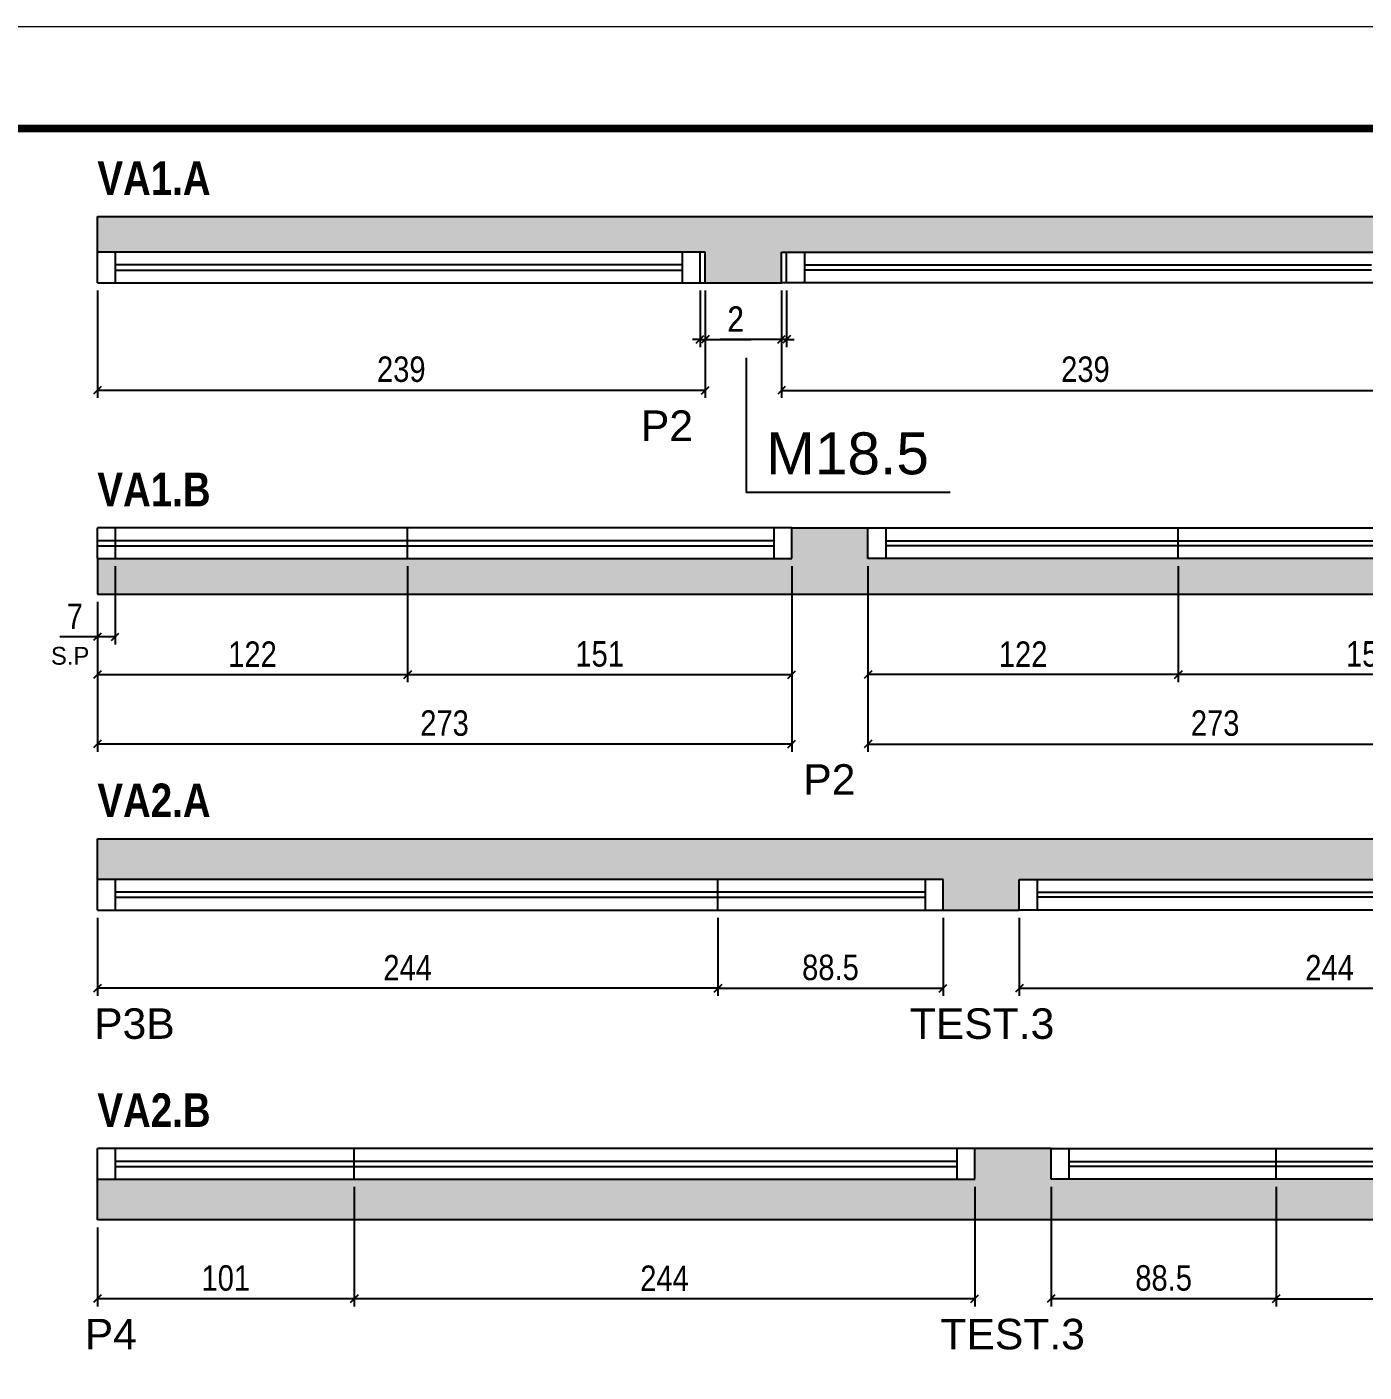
# Model space of a CAD drawing. Extents: x 3330 to 22105, y 1197 to 30204.
# Drawn here: x 5378 to 5904, y 18947 to 19476 of the extents above; entities that cross this region are included whole.
import ezdxf

# ---------------------------------------------------------------- set-up
doc = ezdxf.new("R2010")
doc.units = 0
doc.linetypes.add('DASHED', pattern=[0.75, 0.5, -0.25])
doc.linetypes.add('HIDDEN', pattern=[0.375, 0.25, -0.125])
for name, color, linetype in [('5', 5, 'Continuous'), ('COTA', 241, 'Continuous'), ('NOMENCLATURA', 7, 'Continuous'), ('Painéis', 200, 'Continuous'), ('SARR_2.2x7', 40, 'Continuous'), ('SARR_EDITAR', 141, 'Continuous'), ('texto', 7, 'Continuous')]:
    doc.layers.add(name, color=color, linetype=linetype)
doc.layers.add('Folhas', color=255, linetype='Continuous', lineweight=9)
doc.layers.add('SARRAFO DE PRESSAO', color=251, linetype='DASHED', lineweight=9)
doc.styles.add('COTA TECNICA', font='techl___.ttf', dxfattribs={"height": 10})
doc.styles.add('ROMAS860', font='ROMAS860.SHX')
doc.styles.get("Standard").update_dxf_attribs({"font": 'arial.ttf'})
doc.styles.add('TECNICA', font='techb___.ttf', dxfattribs={"height": 10})
doc.dimstyles.new('PAINEL', dxfattribs={"dimtxt": 10, "dimasz": 3, "dimexe": 3, "dimexo": 3, "dimgap": 3, "dimtad": 1, "dimdec": 1, "dimzin": 12, "dimdsep": 46, "dimtxsty": 'COTA TECNICA', "dimblk1": 'OBLIQUE', "dimblk2": 'OBLIQUE', "dimsah": 1, "dimcen": 0.9, "dimclrd": 4, "dimclre": 4, "dimclrt": 240, "dimadec": 1, "dimazin": 3, "dimtfac": 1, "dimtdec": 1, "dimtmove": 0, "dimatfit": 3, "dimfxl": 1, "dimtolj": 1, "dimtzin": 12, "dimarcsym": 0})

# ---------------------------------------------------------------- blocks, each defined once
blk = doc.blocks.new('9999999999')
at = {"layer": 'Folhas'}
blk.add_lwpolyline([(98138.98, 34190.21), (99623.98, 34190.21), (99623.98, 35240.21), (98138.98, 35240.21)], close=True, dxfattribs=at)
at = {"layer": 'Folhas', "color": 30, "const_width": 3}
blk.add_lwpolyline([(98213.98, 34230.21), (99583.98, 34230.21), (99583.98, 35200.21), (98213.98, 35200.21)], close=True, dxfattribs=at)
blk = doc.blocks.new('_Oblique')
at = {"color": 0, "linetype": 'ByBlock', "lineweight": -2}
blk.add_line((-0.5, -0.5), (0.5, 0.5), dxfattribs=at)
blk = doc.blocks.new('*D2888')
at = {"layer": 'COTA', "color": 4, "linetype": 'ByBlock', "lineweight": -2, "transparency": 16777216}
for p, q in [((5405.57, 19372.35), (5405.57, 19330.07)), ((5644.57, 19372.35), (5644.57, 19330.07)), ((5644.57, 19333.07), (5405.57, 19333.07))]:
    blk.add_line(p, q, dxfattribs=at)
at = {"layer": 'Defpoints', "color": 0, "linetype": 'ByBlock', "transparency": 16777216}
for p in [(5405.57, 19375.35), (5644.57, 19375.35), (5405.57, 19333.07)]:
    blk.add_point(p, dxfattribs=at)
at = {"layer": 'COTA', "color": 4, "linetype": 'ByBlock', "lineweight": -2, "transparency": 16777216, "xscale": 3, "yscale": 3, "zscale": 3, "rotation": 180}
blk.add_blockref('_Oblique', (5405.57, 19333.07), dxfattribs=at)
at = {"layer": 'COTA', "color": 4, "linetype": 'ByBlock', "lineweight": -2, "transparency": 16777216, "xscale": 3, "yscale": 3, "zscale": 3}
blk.add_blockref('_Oblique', (5644.57, 19333.07), dxfattribs=at)
at = {"layer": 'COTA', "color": 240, "linetype": 'ByBlock', "transparency": 16777216, "insert": (5525.07, 19341.32), "char_height": 10, "attachment_point": 5, "style": 'COTA TECNICA'}
blk.add_mtext('\\A1;239', dxfattribs=at)
blk = doc.blocks.new('*D2889')
at = {"layer": 'COTA', "color": 4, "linetype": 'ByBlock', "lineweight": -2, "transparency": 16777216}
for p, q in [((5674.57, 19372.35), (5674.57, 19330.07)), ((5913.57, 19372.35), (5913.57, 19330.07)), ((5674.57, 19333.07), (5913.57, 19333.07))]:
    blk.add_line(p, q, dxfattribs=at)
at = {"layer": 'Defpoints', "color": 0, "linetype": 'ByBlock', "transparency": 16777216}
for p in [(5674.57, 19375.35), (5913.57, 19375.35), (5913.57, 19333.07)]:
    blk.add_point(p, dxfattribs=at)
at = {"layer": 'COTA', "color": 4, "linetype": 'ByBlock', "lineweight": -2, "transparency": 16777216, "xscale": 3, "yscale": 3, "zscale": 3, "rotation": 180}
blk.add_blockref('_Oblique', (5674.57, 19333.07), dxfattribs=at)
at = {"layer": 'COTA', "color": 4, "linetype": 'ByBlock', "lineweight": -2, "transparency": 16777216, "xscale": 3, "yscale": 3, "zscale": 3}
blk.add_blockref('_Oblique', (5913.57, 19333.07), dxfattribs=at)
at = {"layer": 'COTA', "color": 240, "linetype": 'ByBlock', "transparency": 16777216, "insert": (5794.07, 19341.32), "char_height": 10, "attachment_point": 5, "style": 'COTA TECNICA'}
blk.add_mtext('\\A1;239', dxfattribs=at)
blk = doc.blocks.new('*D2893')
at = {"layer": 'COTA', "color": 4, "linetype": 'ByBlock', "lineweight": -2, "transparency": 16777216}
for p, q in [((5678.57, 19263.97), (5678.57, 19190.99)), ((5405.57, 19249.97), (5405.57, 19190.99)), ((5678.57, 19193.99), (5405.57, 19193.99))]:
    blk.add_line(p, q, dxfattribs=at)
at = {"layer": 'Defpoints', "color": 0, "linetype": 'ByBlock', "transparency": 16777216}
for p in [(5678.57, 19266.97), (5405.57, 19252.97), (5405.57, 19193.99)]:
    blk.add_point(p, dxfattribs=at)
at = {"layer": 'COTA', "color": 4, "linetype": 'ByBlock', "lineweight": -2, "transparency": 16777216, "xscale": 3, "yscale": 3, "zscale": 3, "rotation": 180}
blk.add_blockref('_Oblique', (5405.57, 19193.99), dxfattribs=at)
at = {"layer": 'COTA', "color": 4, "linetype": 'ByBlock', "lineweight": -2, "transparency": 16777216, "xscale": 3, "yscale": 3, "zscale": 3}
blk.add_blockref('_Oblique', (5678.57, 19193.99), dxfattribs=at)
at = {"layer": 'COTA', "color": 240, "linetype": 'ByBlock', "transparency": 16777216, "insert": (5542.07, 19202.21), "char_height": 10, "attachment_point": 5, "style": 'COTA TECNICA'}
blk.add_mtext('\\A1;273', dxfattribs=at)
blk = doc.blocks.new('*D2894')
at = {"layer": 'COTA', "color": 4, "linetype": 'ByBlock', "lineweight": -2, "transparency": 16777216}
for p, q in [((5708.57, 19263.97), (5708.57, 19190.99)), ((5981.57, 19249.97), (5981.57, 19190.99)), ((5708.57, 19193.99), (5981.57, 19193.99))]:
    blk.add_line(p, q, dxfattribs=at)
at = {"layer": 'Defpoints', "color": 0, "linetype": 'ByBlock', "transparency": 16777216}
for p in [(5708.57, 19266.97), (5981.57, 19252.97), (5981.57, 19193.99)]:
    blk.add_point(p, dxfattribs=at)
at = {"layer": 'COTA', "color": 4, "linetype": 'ByBlock', "lineweight": -2, "transparency": 16777216, "xscale": 3, "yscale": 3, "zscale": 3, "rotation": 180}
blk.add_blockref('_Oblique', (5708.57, 19193.99), dxfattribs=at)
at = {"layer": 'COTA', "color": 4, "linetype": 'ByBlock', "lineweight": -2, "transparency": 16777216, "xscale": 3, "yscale": 3, "zscale": 3}
blk.add_blockref('_Oblique', (5981.57, 19193.99), dxfattribs=at)
at = {"layer": 'COTA', "color": 240, "linetype": 'ByBlock', "transparency": 16777216, "insert": (5845.07, 19202.21), "char_height": 10, "attachment_point": 5, "style": 'COTA TECNICA'}
blk.add_mtext('\\A1;273', dxfattribs=at)
blk = doc.blocks.new('*D2895')
at = {"layer": 'COTA', "color": 4, "linetype": 'ByBlock', "lineweight": -2, "transparency": 16777216}
for p, q in [((5527.57, 19263.97), (5527.57, 19218.3)), ((5405.57, 19249.97), (5405.57, 19218.3)), ((5405.57, 19221.3), (5527.57, 19221.3))]:
    blk.add_line(p, q, dxfattribs=at)
at = {"layer": 'Defpoints', "color": 0, "linetype": 'ByBlock', "transparency": 16777216}
for p in [(5527.57, 19266.97), (5405.57, 19252.97), (5527.57, 19221.3)]:
    blk.add_point(p, dxfattribs=at)
at = {"layer": 'COTA', "color": 4, "linetype": 'ByBlock', "lineweight": -2, "transparency": 16777216, "xscale": 3, "yscale": 3, "zscale": 3, "rotation": 180}
blk.add_blockref('_Oblique', (5405.57, 19221.3), dxfattribs=at)
at = {"layer": 'COTA', "color": 4, "linetype": 'ByBlock', "lineweight": -2, "transparency": 16777216, "xscale": 3, "yscale": 3, "zscale": 3}
blk.add_blockref('_Oblique', (5527.57, 19221.3), dxfattribs=at)
at = {"layer": 'COTA', "color": 240, "linetype": 'ByBlock', "transparency": 16777216, "insert": (5466.57, 19229.36), "char_height": 10, "attachment_point": 5, "style": 'COTA TECNICA'}
blk.add_mtext('\\A1;122', dxfattribs=at)
blk = doc.blocks.new('*D2896')
at = {"layer": 'COTA', "color": 4, "linetype": 'ByBlock', "lineweight": -2, "transparency": 16777216}
for p, q in [((5527.57, 19263.97), (5527.57, 19218.3)), ((5678.57, 19263.97), (5678.57, 19218.3)), ((5527.57, 19221.3), (5678.57, 19221.3))]:
    blk.add_line(p, q, dxfattribs=at)
at = {"layer": 'Defpoints', "color": 0, "linetype": 'ByBlock', "transparency": 16777216}
for p in [(5527.57, 19266.97), (5678.57, 19266.97), (5678.57, 19221.3)]:
    blk.add_point(p, dxfattribs=at)
at = {"layer": 'COTA', "color": 4, "linetype": 'ByBlock', "lineweight": -2, "transparency": 16777216, "xscale": 3, "yscale": 3, "zscale": 3, "rotation": 180}
blk.add_blockref('_Oblique', (5527.57, 19221.3), dxfattribs=at)
at = {"layer": 'COTA', "color": 4, "linetype": 'ByBlock', "lineweight": -2, "transparency": 16777216, "xscale": 3, "yscale": 3, "zscale": 3}
blk.add_blockref('_Oblique', (5678.57, 19221.3), dxfattribs=at)
at = {"layer": 'COTA', "color": 240, "linetype": 'ByBlock', "transparency": 16777216, "insert": (5603.07, 19229.41), "char_height": 10, "attachment_point": 5, "style": 'COTA TECNICA'}
blk.add_mtext('\\A1;151', dxfattribs=at)
blk = doc.blocks.new('*D2897')
at = {"layer": 'COTA', "color": 4, "linetype": 'ByBlock', "lineweight": -2, "transparency": 16777216}
for p, q in [((5830.57, 19263.97), (5830.57, 19218.3)), ((5981.57, 19249.97), (5981.57, 19218.3)), ((5981.57, 19221.3), (5830.57, 19221.3))]:
    blk.add_line(p, q, dxfattribs=at)
at = {"layer": 'Defpoints', "color": 0, "linetype": 'ByBlock', "transparency": 16777216}
for p in [(5830.57, 19266.97), (5981.57, 19252.97), (5830.57, 19221.3)]:
    blk.add_point(p, dxfattribs=at)
at = {"layer": 'COTA', "color": 4, "linetype": 'ByBlock', "lineweight": -2, "transparency": 16777216, "xscale": 3, "yscale": 3, "zscale": 3, "rotation": 180}
blk.add_blockref('_Oblique', (5830.57, 19221.3), dxfattribs=at)
at = {"layer": 'COTA', "color": 4, "linetype": 'ByBlock', "lineweight": -2, "transparency": 16777216, "xscale": 3, "yscale": 3, "zscale": 3}
blk.add_blockref('_Oblique', (5981.57, 19221.3), dxfattribs=at)
at = {"layer": 'COTA', "color": 240, "linetype": 'ByBlock', "transparency": 16777216, "insert": (5906.07, 19229.41), "char_height": 10, "attachment_point": 5, "style": 'COTA TECNICA'}
blk.add_mtext('\\A1;151', dxfattribs=at)
blk = doc.blocks.new('*D2898')
at = {"layer": 'COTA', "color": 4, "linetype": 'ByBlock', "lineweight": -2, "transparency": 16777216}
for p, q in [((5708.57, 19263.97), (5708.57, 19218.3)), ((5830.57, 19263.97), (5830.57, 19218.3)), ((5830.57, 19221.3), (5708.57, 19221.3))]:
    blk.add_line(p, q, dxfattribs=at)
at = {"layer": 'Defpoints', "color": 0, "linetype": 'ByBlock', "transparency": 16777216}
for p in [(5708.57, 19266.97), (5830.57, 19266.97), (5708.57, 19221.3)]:
    blk.add_point(p, dxfattribs=at)
at = {"layer": 'COTA', "color": 4, "linetype": 'ByBlock', "lineweight": -2, "transparency": 16777216, "xscale": 3, "yscale": 3, "zscale": 3, "rotation": 180}
blk.add_blockref('_Oblique', (5708.57, 19221.3), dxfattribs=at)
at = {"layer": 'COTA', "color": 4, "linetype": 'ByBlock', "lineweight": -2, "transparency": 16777216, "xscale": 3, "yscale": 3, "zscale": 3}
blk.add_blockref('_Oblique', (5830.57, 19221.3), dxfattribs=at)
at = {"layer": 'COTA', "color": 240, "linetype": 'ByBlock', "transparency": 16777216, "insert": (5769.57, 19229.36), "char_height": 10, "attachment_point": 5, "style": 'COTA TECNICA'}
blk.add_mtext('\\A1;122', dxfattribs=at)
blk = doc.blocks.new('*D2903')
at = {"layer": 'COTA', "color": 4, "linetype": 'ByBlock', "lineweight": -2, "transparency": 16777216}
for p, q in [((5412.57, 19263.97), (5412.57, 19233.17)), ((5405.57, 19249.97), (5405.57, 19233.17)), ((5405.57, 19236.17), (5390.84, 19236.17)), ((5412.57, 19236.17), (5405.57, 19236.17))]:
    blk.add_line(p, q, dxfattribs=at)
at = {"layer": 'Defpoints', "color": 0, "linetype": 'ByBlock', "transparency": 16777216}
for p in [(5412.57, 19266.97), (5405.57, 19252.97), (5405.57, 19236.17)]:
    blk.add_point(p, dxfattribs=at)
at = {"layer": 'COTA', "color": 4, "linetype": 'ByBlock', "lineweight": -2, "transparency": 16777216, "xscale": 3, "yscale": 3, "zscale": 3, "rotation": 180}
blk.add_blockref('_Oblique', (5405.57, 19236.17), dxfattribs=at)
at = {"layer": 'COTA', "color": 4, "linetype": 'ByBlock', "lineweight": -2, "transparency": 16777216, "xscale": 3, "yscale": 3, "zscale": 3}
blk.add_blockref('_Oblique', (5412.57, 19236.17), dxfattribs=at)
at = {"layer": 'COTA', "color": 240, "linetype": 'ByBlock', "transparency": 16777216, "insert": (5396.7, 19244.24), "char_height": 10, "attachment_point": 5, "style": 'COTA TECNICA'}
blk.add_mtext('\\A1;7', dxfattribs=at)
blk = doc.blocks.new('*D2937')
at = {"layer": 'COTA', "color": 4, "linetype": 'ByBlock', "lineweight": -2, "transparency": 16777216}
for p, q in [((5405.57, 19125.77), (5405.57, 19095.03)), ((5649.57, 19125.77), (5649.57, 19095.03)), ((5649.57, 19098.03), (5405.57, 19098.03))]:
    blk.add_line(p, q, dxfattribs=at)
at = {"layer": 'Defpoints', "color": 0, "linetype": 'ByBlock', "transparency": 16777216}
for p in [(5405.57, 19128.77), (5649.57, 19128.77), (5405.57, 19098.03)]:
    blk.add_point(p, dxfattribs=at)
at = {"layer": 'COTA', "color": 4, "linetype": 'ByBlock', "lineweight": -2, "transparency": 16777216, "xscale": 3, "yscale": 3, "zscale": 3, "rotation": 180}
blk.add_blockref('_Oblique', (5405.57, 19098.03), dxfattribs=at)
at = {"layer": 'COTA', "color": 4, "linetype": 'ByBlock', "lineweight": -2, "transparency": 16777216, "xscale": 3, "yscale": 3, "zscale": 3}
blk.add_blockref('_Oblique', (5649.57, 19098.03), dxfattribs=at)
at = {"layer": 'COTA', "color": 240, "linetype": 'ByBlock', "transparency": 16777216, "insert": (5527.57, 19106.1), "char_height": 10, "attachment_point": 5, "style": 'COTA TECNICA'}
blk.add_mtext('\\A1;244', dxfattribs=at)
blk = doc.blocks.new('*D2938')
at = {"layer": 'COTA', "color": 4, "linetype": 'ByBlock', "lineweight": -2, "transparency": 16777216}
for p, q in [((5768.07, 19125.77), (5768.07, 19095.03)), ((6012.07, 19125.77), (6012.07, 19095.03)), ((5768.07, 19098.03), (6012.07, 19098.03))]:
    blk.add_line(p, q, dxfattribs=at)
at = {"layer": 'Defpoints', "color": 0, "linetype": 'ByBlock', "transparency": 16777216}
for p in [(5768.07, 19128.77), (6012.07, 19128.77), (6012.07, 19098.03)]:
    blk.add_point(p, dxfattribs=at)
at = {"layer": 'COTA', "color": 4, "linetype": 'ByBlock', "lineweight": -2, "transparency": 16777216, "xscale": 3, "yscale": 3, "zscale": 3, "rotation": 180}
blk.add_blockref('_Oblique', (5768.07, 19098.03), dxfattribs=at)
at = {"layer": 'COTA', "color": 4, "linetype": 'ByBlock', "lineweight": -2, "transparency": 16777216, "xscale": 3, "yscale": 3, "zscale": 3}
blk.add_blockref('_Oblique', (6012.07, 19098.03), dxfattribs=at)
at = {"layer": 'COTA', "color": 240, "linetype": 'ByBlock', "transparency": 16777216, "insert": (5890.07, 19106.1), "char_height": 10, "attachment_point": 5, "style": 'COTA TECNICA'}
blk.add_mtext('\\A1;244', dxfattribs=at)
blk = doc.blocks.new('*D2942')
at = {"layer": 'COTA', "color": 4, "linetype": 'ByBlock', "lineweight": -2, "transparency": 16777216}
for p, q in [((5649.57, 19125.77), (5649.57, 19095.03)), ((5738.07, 19125.77), (5738.07, 19095.03)), ((5649.57, 19098.03), (5738.07, 19098.03))]:
    blk.add_line(p, q, dxfattribs=at)
at = {"layer": 'Defpoints', "color": 0, "linetype": 'ByBlock', "transparency": 16777216}
for p in [(5649.57, 19128.77), (5738.07, 19128.77), (5738.07, 19098.03)]:
    blk.add_point(p, dxfattribs=at)
at = {"layer": 'COTA', "color": 4, "linetype": 'ByBlock', "lineweight": -2, "transparency": 16777216, "xscale": 3, "yscale": 3, "zscale": 3, "rotation": 180}
blk.add_blockref('_Oblique', (5649.57, 19098.03), dxfattribs=at)
at = {"layer": 'COTA', "color": 4, "linetype": 'ByBlock', "lineweight": -2, "transparency": 16777216, "xscale": 3, "yscale": 3, "zscale": 3}
blk.add_blockref('_Oblique', (5738.07, 19098.03), dxfattribs=at)
at = {"layer": 'COTA', "color": 240, "linetype": 'ByBlock', "transparency": 16777216, "insert": (5693.82, 19106.16), "char_height": 10, "attachment_point": 5, "style": 'COTA TECNICA'}
blk.add_mtext('\\A1;88.5', dxfattribs=at)
blk = doc.blocks.new('*D2944')
at = {"layer": 'COTA', "color": 4, "linetype": 'ByBlock', "lineweight": -2, "transparency": 16777216}
for p, q in [((5869.07, 19019.98), (5869.07, 18972.96)), ((6113.07, 19003.98), (6113.07, 18972.96)), ((5869.07, 18975.96), (6113.07, 18975.96))]:
    blk.add_line(p, q, dxfattribs=at)
at = {"layer": 'Defpoints', "color": 0, "linetype": 'ByBlock', "transparency": 16777216}
for p in [(5869.07, 19022.98), (6113.07, 19006.98), (6113.07, 18975.96)]:
    blk.add_point(p, dxfattribs=at)
at = {"layer": 'COTA', "color": 4, "linetype": 'ByBlock', "lineweight": -2, "transparency": 16777216, "xscale": 3, "yscale": 3, "zscale": 3, "rotation": 180}
blk.add_blockref('_Oblique', (5869.07, 18975.96), dxfattribs=at)
at = {"layer": 'COTA', "color": 4, "linetype": 'ByBlock', "lineweight": -2, "transparency": 16777216, "xscale": 3, "yscale": 3, "zscale": 3}
blk.add_blockref('_Oblique', (6113.07, 18975.96), dxfattribs=at)
at = {"layer": 'COTA', "color": 240, "linetype": 'ByBlock', "transparency": 16777216, "insert": (5991.07, 18984.03), "char_height": 10, "attachment_point": 5, "style": 'COTA TECNICA'}
blk.add_mtext('\\A1;244', dxfattribs=at)
blk = doc.blocks.new('*D2945')
at = {"layer": 'COTA', "color": 4, "linetype": 'ByBlock', "lineweight": -2, "transparency": 16777216}
for p, q in [((5506.57, 19019.98), (5506.57, 18972.96)), ((5750.57, 19019.98), (5750.57, 18972.96)), ((5750.57, 18975.96), (5506.57, 18975.96))]:
    blk.add_line(p, q, dxfattribs=at)
at = {"layer": 'Defpoints', "color": 0, "linetype": 'ByBlock', "transparency": 16777216}
for p in [(5506.57, 19022.98), (5750.57, 19022.98), (5506.57, 18975.96)]:
    blk.add_point(p, dxfattribs=at)
at = {"layer": 'COTA', "color": 4, "linetype": 'ByBlock', "lineweight": -2, "transparency": 16777216, "xscale": 3, "yscale": 3, "zscale": 3, "rotation": 180}
blk.add_blockref('_Oblique', (5506.57, 18975.96), dxfattribs=at)
at = {"layer": 'COTA', "color": 4, "linetype": 'ByBlock', "lineweight": -2, "transparency": 16777216, "xscale": 3, "yscale": 3, "zscale": 3}
blk.add_blockref('_Oblique', (5750.57, 18975.96), dxfattribs=at)
at = {"layer": 'COTA', "color": 240, "linetype": 'ByBlock', "transparency": 16777216, "insert": (5628.57, 18984.03), "char_height": 10, "attachment_point": 5, "style": 'COTA TECNICA'}
blk.add_mtext('\\A1;244', dxfattribs=at)
blk = doc.blocks.new('*D2946')
at = {"layer": 'COTA', "color": 4, "linetype": 'ByBlock', "lineweight": -2, "transparency": 16777216}
for p, q in [((5780.57, 19019.98), (5780.57, 18972.96)), ((5869.07, 19019.98), (5869.07, 18972.96)), ((5869.07, 18975.96), (5780.57, 18975.96))]:
    blk.add_line(p, q, dxfattribs=at)
at = {"layer": 'Defpoints', "color": 0, "linetype": 'ByBlock', "transparency": 16777216}
for p in [(5780.57, 19022.98), (5869.07, 19022.98), (5780.57, 18975.96)]:
    blk.add_point(p, dxfattribs=at)
at = {"layer": 'COTA', "color": 4, "linetype": 'ByBlock', "lineweight": -2, "transparency": 16777216, "xscale": 3, "yscale": 3, "zscale": 3, "rotation": 180}
blk.add_blockref('_Oblique', (5780.57, 18975.96), dxfattribs=at)
at = {"layer": 'COTA', "color": 4, "linetype": 'ByBlock', "lineweight": -2, "transparency": 16777216, "xscale": 3, "yscale": 3, "zscale": 3}
blk.add_blockref('_Oblique', (5869.07, 18975.96), dxfattribs=at)
at = {"layer": 'COTA', "color": 240, "linetype": 'ByBlock', "transparency": 16777216, "insert": (5824.82, 18984.09), "char_height": 10, "attachment_point": 5, "style": 'COTA TECNICA'}
blk.add_mtext('\\A1;88.5', dxfattribs=at)
blk = doc.blocks.new('*D2947')
at = {"layer": 'COTA', "color": 4, "linetype": 'ByBlock', "lineweight": -2, "transparency": 16777216}
for p, q in [((5506.57, 19019.98), (5506.57, 18972.96)), ((5405.57, 19003.98), (5405.57, 18972.96)), ((5506.57, 18975.96), (5405.57, 18975.96))]:
    blk.add_line(p, q, dxfattribs=at)
at = {"layer": 'Defpoints', "color": 0, "linetype": 'ByBlock', "transparency": 16777216}
for p in [(5506.57, 19022.98), (5405.57, 19006.98), (5405.57, 18975.96)]:
    blk.add_point(p, dxfattribs=at)
at = {"layer": 'COTA', "color": 4, "linetype": 'ByBlock', "lineweight": -2, "transparency": 16777216, "xscale": 3, "yscale": 3, "zscale": 3, "rotation": 180}
blk.add_blockref('_Oblique', (5405.57, 18975.96), dxfattribs=at)
at = {"layer": 'COTA', "color": 4, "linetype": 'ByBlock', "lineweight": -2, "transparency": 16777216, "xscale": 3, "yscale": 3, "zscale": 3}
blk.add_blockref('_Oblique', (5506.57, 18975.96), dxfattribs=at)
at = {"layer": 'COTA', "color": 240, "linetype": 'ByBlock', "transparency": 16777216, "insert": (5456.07, 18984.06), "char_height": 10, "attachment_point": 5, "style": 'COTA TECNICA'}
blk.add_mtext('\\A1;101', dxfattribs=at)
blk = doc.blocks.new('*D2975')
at = {"layer": 'COTA', "color": 4, "linetype": 'ByBlock', "lineweight": -2, "transparency": 16777216}
for p, q in [((5642.57, 19372.35), (5642.57, 19350.08)), ((5644.57, 19372.35), (5644.57, 19350.08)), ((5642.57, 19353.08), (5639.57, 19353.08)), ((5642.57, 19353.08), (5644.57, 19353.08)), ((5644.57, 19353.08), (5662.68, 19353.08))]:
    blk.add_line(p, q, dxfattribs=at)
at = {"layer": 'Defpoints', "color": 0, "linetype": 'ByBlock', "transparency": 16777216}
for p in [(5642.57, 19375.35), (5644.57, 19375.35), (5644.57, 19353.08)]:
    blk.add_point(p, dxfattribs=at)
at = {"layer": 'COTA', "color": 4, "linetype": 'ByBlock', "lineweight": -2, "transparency": 16777216, "xscale": 3, "yscale": 3, "zscale": 3}
blk.add_blockref('_Oblique', (5642.57, 19353.08), dxfattribs=at)
at = {"layer": 'COTA', "color": 4, "linetype": 'ByBlock', "lineweight": -2, "transparency": 16777216, "xscale": 3, "yscale": 3, "zscale": 3, "rotation": 180}
blk.add_blockref('_Oblique', (5644.57, 19353.08), dxfattribs=at)
at = {"layer": 'COTA', "color": 240, "linetype": 'ByBlock', "transparency": 16777216, "insert": (5656.62, 19361.08), "char_height": 10, "attachment_point": 5, "style": 'COTA TECNICA'}
blk.add_mtext('\\A1;2', dxfattribs=at)
blk = doc.blocks.new('*D2976')
at = {"layer": 'COTA', "color": 4, "linetype": 'ByBlock', "lineweight": -2, "transparency": 16777216}
for p, q in [((5674.57, 19372.35), (5674.57, 19350.08)), ((5676.57, 19372.35), (5676.57, 19350.08)), ((5674.57, 19353.08), (5650.4, 19353.08)), ((5676.57, 19353.08), (5674.57, 19353.08)), ((5676.57, 19353.08), (5679.57, 19353.08))]:
    blk.add_line(p, q, dxfattribs=at)
at = {"layer": 'Defpoints', "color": 0, "linetype": 'ByBlock', "transparency": 16777216}
for p in [(5674.57, 19375.35), (5676.57, 19375.35), (5674.57, 19353.08)]:
    blk.add_point(p, dxfattribs=at)
at = {"layer": 'COTA', "color": 4, "linetype": 'ByBlock', "lineweight": -2, "transparency": 16777216, "xscale": 3, "yscale": 3, "zscale": 3}
blk.add_blockref('_Oblique', (5674.57, 19353.08), dxfattribs=at)
at = {"layer": 'COTA', "color": 4, "linetype": 'ByBlock', "lineweight": -2, "transparency": 16777216, "xscale": 3, "yscale": 3, "zscale": 3, "rotation": 180}
blk.add_blockref('_Oblique', (5676.57, 19353.08), dxfattribs=at)
at = {"layer": 'COTA', "color": 240, "linetype": 'ByBlock', "transparency": 16777216, "insert": (5656.46, 19361.08), "char_height": 10, "attachment_point": 5, "style": 'COTA TECNICA'}
blk.add_mtext('\\A1;2', dxfattribs=at)

msp = doc.modelspace()

# ---------------------------------------------------------------- hatches: boundary and pattern name
at = {"layer": 'COTA', "linetype": 'ByBlock'}
h = msp.add_hatch(dxfattribs=at)
h.set_pattern_fill('AR-CONC', color=256, scale=0.03)
h.set_pattern_definition([(50, (-124110.2733, -5395.6505), (5.46554007, -0.47817257), [0.5715, -6.2865]), (355, (-124110.273, -5395.6505), (-1.05730264, 5.73170536), [0.4572, -5.02921753]), (100.4514447, (-124109.818, -5395.6904), (4.40823741, 5.25353256), [0.48570026, -5.34270734]), (46.1842, (-124110.273, -5394.1265), (8.13237123, -1.26126984), [0.85725, -9.42975]), (96.6355576, (-124109.5956, -5394.232), (7.122124, 7.42278374), [0.7285507, -8.01406824]), (351.184151, (-124110.273, -5394.1265), (7.122124, 7.42278374), [0.685799, -7.54379196]), (21, (-124109.5113, -5394.5075), (4.54843174, -3.06795595), [0.5715, -6.2865]), (326, (-124109.511, -5394.5075), (1.85406085, 5.52563898), [0.4572, -5.0292]), (71.451445, (-124109.132, -5394.763), (6.40249258, 2.45768307), [0.48570026, -5.34269813]), (37.5, (-124110.2733, -5395.6505), (0.092658098, 2.536651166), [0, -4.96824, 0, -5.1054, 0, -5.04825]), (7.5, (-124110.2733, -5395.6505), (2.004589875, 3.005417245), [0, -2.91084, 0, -4.85394, 0, -1.92405]), (327.5, (-124111.9725, -5395.6505), (4.067717855, -0.17186232), [0, -1.905, 0, -5.9436, 0, -7.8867]), (317.5, (-124112.7345, -5395.6505), (4.44387544, 0.76279473), [0, -2.4765, 0, -3.94716, 0, -5.6007])])
h.paths.add_polyline_path([(5405.57, 19401.35), (5405.57, 19387.35), (5644.57, 19387.35), (5644.57, 19375.35), (5674.57, 19375.35), (5674.57, 19387.35), (5913.57, 19387.35), (5913.57, 19401.35)])
h = msp.add_hatch(dxfattribs=at)
h.set_pattern_fill('AR-CONC', color=256, scale=0.03)
h.set_pattern_definition([(50, (-124106.2733, -5392.064), (5.46554007, -0.47817257), [0.5715, -6.2865]), (355, (-124106.273, -5392.064), (-1.05730264, 5.73170536), [0.4572, -5.02921753]), (100.4514447, (-124105.818, -5392.1037), (4.40823741, 5.25353256), [0.48570026, -5.34270734]), (46.1842, (-124106.273, -5390.54), (8.13237123, -1.26126984), [0.85725, -9.42975]), (96.6355576, (-124105.5956, -5390.645), (7.122124, 7.42278374), [0.7285507, -8.01406824]), (351.184151, (-124106.273, -5390.54), (7.122124, 7.42278374), [0.685799, -7.54379196]), (21, (-124105.5113, -5390.921), (4.54843174, -3.06795595), [0.5715, -6.2865]), (326, (-124105.511, -5390.921), (1.85406085, 5.52563898), [0.4572, -5.0292]), (71.451445, (-124105.132, -5391.1765), (6.40249258, 2.45768307), [0.48570026, -5.34269813]), (37.5, (-124106.2733, -5392.0638), (0.092658098, 2.536651166), [0, -4.96824, 0, -5.1054, 0, -5.04825]), (7.5, (-124106.2733, -5392.0638), (2.004589875, 3.005417245), [0, -2.91084, 0, -4.85394, 0, -1.92405]), (327.5, (-124107.9725, -5392.0638), (4.067717855, -0.17186232), [0, -1.905, 0, -5.9436, 0, -7.8867]), (317.5, (-124108.7345, -5392.064), (4.44387544, 0.76279473), [0, -2.4765, 0, -3.94716, 0, -5.6007])])
h.paths.add_polyline_path([(5981.57, 19252.97), (5981.57, 19266.97), (5708.57, 19266.97), (5708.57, 19278.97), (5678.57, 19278.97), (5678.57, 19266.97), (5405.57, 19266.97), (5405.57, 19252.97)])
h = msp.add_hatch(dxfattribs=at)
h.set_pattern_fill('AR-CONC', color=256, scale=0.03)
h.set_pattern_definition([(50, (-124016.7733, -5642.234), (5.46554007, -0.47817257), [0.5715, -6.2865]), (355, (-124016.773, -5642.234), (-1.05730264, 5.73170536), [0.4572, -5.02921753]), (100.4514447, (-124016.318, -5642.274), (4.40823741, 5.25353256), [0.48570026, -5.34270734]), (46.1842, (-124016.773, -5640.71), (8.13237123, -1.26126984), [0.85725, -9.42975]), (96.6355576, (-124016.0956, -5640.815), (7.122124, 7.42278374), [0.7285507, -8.01406824]), (351.184151, (-124016.773, -5640.71), (7.122124, 7.42278374), [0.685799, -7.54379196]), (21, (-124016.0113, -5641.091), (4.54843174, -3.06795595), [0.5715, -6.2865]), (326, (-124016.011, -5641.091), (1.85406085, 5.52563898), [0.4572, -5.0292]), (71.451445, (-124015.632, -5641.347), (6.40249258, 2.45768307), [0.48570026, -5.34269813]), (37.5, (-124016.7733, -5642.2342), (0.092658098, 2.536651166), [0, -4.96824, 0, -5.1054, 0, -5.04825]), (7.5, (-124016.7733, -5642.2342), (2.004589875, 3.005417245), [0, -2.91084, 0, -4.85394, 0, -1.92405]), (327.5, (-124018.4725, -5642.2342), (4.067717855, -0.17186232), [0, -1.905, 0, -5.9436, 0, -7.8867]), (317.5, (-124019.2345, -5642.234), (4.44387544, 0.76279473), [0, -2.4765, 0, -3.94716, 0, -5.6007])])
h.paths.add_polyline_path([(5768.07, 19140.77), (6113.07, 19140.77), (6113.07, 19156.77), (5405.57, 19156.77), (5405.57, 19140.77), (5738.07, 19140.77), (5738.07, 19128.77), (5768.07, 19128.77)])
h = msp.add_hatch(dxfattribs=at)
h.set_pattern_fill('AR-CONC', color=256, scale=0.03)
h.set_pattern_definition([(50, (-124106.2733, -5310.7885), (5.46554007, -0.47817257), [0.5715, -6.2865]), (355, (-124106.273, -5310.7885), (-1.05730264, 5.73170536), [0.4572, -5.02921753]), (100.4514447, (-124105.818, -5310.8283), (4.40823741, 5.25353256), [0.48570026, -5.34270734]), (46.1842, (-124106.273, -5309.2645), (8.13237123, -1.26126984), [0.85725, -9.42975]), (96.6355576, (-124105.5956, -5309.3696), (7.122124, 7.42278374), [0.7285507, -8.01406824]), (351.184151, (-124106.273, -5309.2645), (7.122124, 7.42278374), [0.685799, -7.54379196]), (21, (-124105.5113, -5309.6455), (4.54843174, -3.06795595), [0.5715, -6.2865]), (326, (-124105.511, -5309.6455), (1.85406085, 5.52563898), [0.4572, -5.0292]), (71.451445, (-124105.132, -5309.901), (6.40249258, 2.45768307), [0.48570026, -5.34269813]), (37.5, (-124106.2733, -5310.7885), (0.092658098, 2.536651166), [0, -4.96824, 0, -5.1054, 0, -5.04825]), (7.5, (-124106.2733, -5310.7885), (2.004589875, 3.005417245), [0, -2.91084, 0, -4.85394, 0, -1.92405]), (327.5, (-124107.9725, -5310.7885), (4.067717855, -0.17186232), [0, -1.905, 0, -5.9436, 0, -7.8867]), (317.5, (-124108.7345, -5310.7885), (4.44387544, 0.76279473), [0, -2.4765, 0, -3.94716, 0, -5.6007])])
h.paths.add_polyline_path([(6113.07, 19006.98), (6113.07, 19022.98), (5780.57, 19022.98), (5780.57, 19034.98), (5750.57, 19034.98), (5750.57, 19022.98), (5405.57, 19022.98), (5405.57, 19006.98)])

# ---------------------------------------------------------------- linework, layer by layer
for p, q in [((5405.57, 19387.35), (5405.57, 19401.35)), ((5405.57, 19401.35), (5913.57, 19401.35)), ((5644.57, 19375.35), (5674.57, 19375.35)), ((5678.57, 19278.97), (5708.57, 19278.97)), ((5405.57, 19266.97), (5405.57, 19252.97)), ((5405.57, 19252.97), (5981.57, 19252.97)), ((5405.57, 19140.77), (5405.57, 19156.77)), ((5405.57, 19156.77), (6113.07, 19156.77)), ((5738.07, 19128.77), (5768.07, 19128.77)), ((5780.57, 19034.98), (5750.57, 19034.98)), ((5405.57, 19006.98), (5405.57, 19022.98)), ((6113.07, 19006.98), (5405.57, 19006.98))]:
    msp.add_line(p, q, dxfattribs=at)
at = {"layer": 'NOMENCLATURA', "linetype": 'Continuous'}
for p in [(5660.72, 19345.85), (5740.84, 19292.85)]:
    msp.add_line(p, (5660.72, 19292.85), dxfattribs=at)
at = {"layer": 'Painéis', "linetype": 'Continuous'}
for p, q in [((5644.57, 19387.35), (5405.57, 19387.35)), ((5405.57, 19375.35), (5405.57, 19387.35)), ((5642.57, 19375.35), (5642.57, 19387.35)), ((5644.57, 19375.35), (5644.57, 19387.35)), ((5674.57, 19375.35), (5674.57, 19387.35)), ((5674.57, 19387.35), (5913.57, 19387.35)), ((5676.57, 19375.35), (5676.57, 19387.35)), ((5405.57, 19375.35), (5644.57, 19375.35)), ((5913.57, 19375.35), (5674.57, 19375.35)), ((5678.57, 19278.97), (5405.57, 19278.97)), ((5405.57, 19266.97), (5405.57, 19278.97)), ((5527.57, 19266.97), (5527.57, 19278.97)), ((5678.57, 19266.97), (5678.57, 19278.97)), ((5708.57, 19266.97), (5708.57, 19278.97)), ((5708.57, 19278.97), (5981.57, 19278.97)), ((5830.57, 19266.97), (5830.57, 19278.97)), ((5405.57, 19266.97), (5678.57, 19266.97)), ((5981.57, 19266.97), (5708.57, 19266.97)), ((5738.07, 19140.77), (5405.57, 19140.77)), ((5405.57, 19128.77), (5405.57, 19140.77)), ((5649.57, 19128.77), (5649.57, 19140.77)), ((5738.07, 19128.77), (5738.07, 19140.77)), ((5768.07, 19128.77), (5768.07, 19140.77)), ((5768.07, 19140.77), (6113.07, 19140.77)), ((5405.57, 19128.77), (5738.07, 19128.77)), ((6113.07, 19128.77), (5768.07, 19128.77)), ((5750.57, 19034.98), (5405.57, 19034.98)), ((5405.57, 19022.98), (5405.57, 19034.98)), ((5506.57, 19022.98), (5506.57, 19034.98)), ((5750.57, 19022.98), (5750.57, 19034.98)), ((5780.57, 19022.98), (5780.57, 19034.98)), ((5780.57, 19034.98), (6113.07, 19034.98)), ((5869.07, 19022.98), (5869.07, 19034.98)), ((5405.57, 19022.98), (5750.57, 19022.98)), ((6113.07, 19022.98), (5780.57, 19022.98))]:
    msp.add_line(p, q, dxfattribs=at)
at = {"layer": 'SARR_2.2x7', "linetype": 'Continuous'}
for p, q in [((5412.57, 19387.35), (5412.57, 19375.35)), ((5635.57, 19387.35), (5635.57, 19375.35)), ((5683.57, 19387.35), (5683.57, 19375.35)), ((5671.57, 19278.97), (5671.57, 19266.97)), ((5715.57, 19278.97), (5715.57, 19266.97)), ((5412.57, 19140.77), (5412.57, 19128.77)), ((5731.07, 19140.77), (5731.07, 19128.77)), ((5775.07, 19140.77), (5775.07, 19128.77)), ((5412.57, 19034.98), (5412.57, 19022.98)), ((5743.57, 19034.98), (5743.57, 19022.98)), ((5787.57, 19034.98), (5787.57, 19022.98))]:
    msp.add_line(p, q, dxfattribs=at)
at = {"layer": 'SARR_2.2x7', "linetype": 'HIDDEN'}
msp.add_line((5412.57, 19278.97), (5412.57, 19266.97), dxfattribs=at)
at = {"layer": 'SARR_EDITAR', "linetype": 'Continuous'}
for p, q in [((5635.57, 19382.35), (5412.57, 19382.35)), ((5683.57, 19382.35), (5906.57, 19382.35)), ((5412.57, 19380.35), (5635.57, 19380.35)), ((5906.57, 19380.35), (5683.57, 19380.35)), ((5671.57, 19273.97), (5405.57, 19273.97)), ((5405.57, 19271.97), (5671.57, 19271.97)), ((5715.57, 19273.97), (5981.57, 19273.97)), ((5981.57, 19271.97), (5715.57, 19271.97)), ((5649.57, 19135.77), (5412.57, 19135.77)), ((5412.57, 19133.77), (5649.57, 19133.77)), ((5731.07, 19135.77), (5649.57, 19135.77)), ((5649.57, 19133.77), (5731.07, 19133.77)), ((5775.07, 19135.77), (6012.07, 19135.77)), ((6012.07, 19133.77), (5775.07, 19133.77)), ((5506.57, 19029.98), (5412.57, 19029.98)), ((5412.57, 19027.98), (5506.57, 19027.98)), ((5743.57, 19029.98), (5506.57, 19029.98)), ((5506.57, 19027.98), (5743.57, 19027.98)), ((5787.57, 19029.98), (5869.07, 19029.98)), ((5869.07, 19027.98), (5787.57, 19027.98)), ((5869.07, 19029.98), (6106.07, 19029.98)), ((6106.07, 19027.98), (5869.07, 19027.98))]:
    msp.add_line(p, q, dxfattribs=at)

# ---------------------------------------------------------------- block references
at = {"layer": 'SARRAFO DE PRESSAO', "color": 6, "linetype": 'ByBlock'}
msp.add_blockref('9999999999', (-93224.25, -15764.26), dxfattribs=at)

# ---------------------------------------------------------------- texts
at = {"layer": '5', "linetype": 'Continuous'}
for s, rotation, p in [('P2', 360, (5619.28, 19313.17)), ('P2', 360, (5683.13, 19174.09)), ('P3B', 360, (5404.29, 19078.13)), ('TEST.3', 360, (5725.02, 19078.13)), ('P4', 0, (5400.59, 18956.06)), ('TEST.3', 0, (5737.04, 18956.06))]:
    msp.add_text(s, height=12, rotation=rotation, dxfattribs=at).set_placement(p)
at = {"layer": 'NOMENCLATURA', "style": 'TECNICA'}
for s, p in [('VA1.A', (5405.57, 19409.87)), ('VA1.B', (5405.57, 19287.49)), ('VA2.A', (5405.57, 19165.29)), ('VA2.B', (5405.57, 19043.5))]:
    msp.add_text(s, height=13.2, dxfattribs=at).set_placement(p)
at = {"layer": 'NOMENCLATURA', "linetype": 'Continuous'}
msp.add_text('M18.5', height=16.5, dxfattribs=at).set_placement((5668.49, 19300.05))
at = {"layer": 'texto', "color": 4, "insert": (5394.86, 19228.67), "char_height": 7, "attachment_point": 5, "style": 'ROMAS860'}
msp.add_mtext('S.P', dxfattribs=at)

# ---------------------------------------------------------------- dimensions: what is measured, and where the dimension line sits
at = {"layer": 'COTA', "linetype": 'ByBlock'}
for base, p1, p2, picture, middle in [((5405.57, 19333.07), (5644.57, 19375.35), (5405.57, 19375.35), '*D2888', (5525.07, 19341.32)), ((5644.57, 19353.08), (5642.57, 19375.35), (5644.57, 19375.35), '*D2975', (5656.62, 19361.08)), ((5405.57, 19236.17), (5412.57, 19266.97), (5405.57, 19252.97), '*D2903', (5396.7, 19244.24)), ((5405.57, 19193.99), (5678.57, 19266.97), (5405.57, 19252.97), '*D2893', (5542.07, 19202.21)), ((5527.57, 19221.3), (5405.57, 19252.97), (5527.57, 19266.97), '*D2895', (5466.57, 19229.36)), ((5405.57, 19098.03), (5649.57, 19128.77), (5405.57, 19128.77), '*D2937', (5527.57, 19106.1)), ((5738.07, 19098.03), (5649.57, 19128.77), (5738.07, 19128.77), '*D2942', (5693.82, 19106.16)), ((5506.57, 18975.96), (5750.57, 19022.98), (5506.57, 19022.98), '*D2945', (5628.57, 18984.03))]:
    dim = msp.add_linear_dim(base=base, p1=p1, p2=p2, dimstyle='PAINEL', dxfattribs=at)
    dim.commit()
    dim.dimension.update_dxf_attribs({"geometry": picture, "text_midpoint": middle})
dim = msp.add_linear_dim(base=(5674.57, 19353.08), p1=(5676.57, 19375.35), p2=(5674.57, 19375.35), dimstyle='PAINEL', dxfattribs=at)
dim.commit()
dim.dimension.update_dxf_attribs({"geometry": '*D2976', "text_midpoint": (5656.46, 19353.08), "dimtype": 160})
for base, p1, p2, picture, middle in [((5913.57, 19333.07), (5674.57, 19375.35), (5913.57, 19375.35), '*D2889', (5794.07, 19341.32)), ((5981.57, 19193.99), (5708.57, 19266.97), (5981.57, 19252.97), '*D2894', (5845.07, 19202.21)), ((5830.57, 19221.3), (5981.57, 19252.97), (5830.57, 19266.97), '*D2897', (5906.07, 19229.41)), ((6012.07, 19098.03), (5768.07, 19128.77), (6012.07, 19128.77), '*D2938', (5890.07, 19106.1)), ((5405.57, 18975.96), (5506.57, 19022.98), (5405.57, 19006.98), '*D2947', (5456.07, 18984.06)), ((5780.57, 18975.96), (5869.07, 19022.98), (5780.57, 19022.98), '*D2946', (5824.82, 18984.09)), ((6113.07, 18975.96), (5869.07, 19022.98), (6113.07, 19006.98), '*D2944', (5991.07, 18984.03))]:
    dim = msp.add_linear_dim(base=base, p1=p1, p2=p2, angle=180, dimstyle='PAINEL', dxfattribs=at)
    dim.commit()
    dim.dimension.update_dxf_attribs({"geometry": picture, "text_midpoint": middle})
dim = msp.add_linear_dim(base=(5678.57, 19221.3), p1=(5527.57, 19266.97), p2=(5678.57, 19266.97), dimstyle='PAINEL', override={"dimtmove": 1}, dxfattribs=at)
dim.commit()
dim.dimension.update_dxf_attribs({"geometry": '*D2896', "text_midpoint": (5603.07, 19229.41)})
dim = msp.add_linear_dim(base=(5708.57, 19221.3), p1=(5830.57, 19266.97), p2=(5708.57, 19266.97), angle=180, dimstyle='PAINEL', override={"dimtmove": 1}, dxfattribs=at)
dim.commit()
dim.dimension.update_dxf_attribs({"geometry": '*D2898', "text_midpoint": (5769.57, 19229.36)})

doc.saveas('drawing.dxf')
